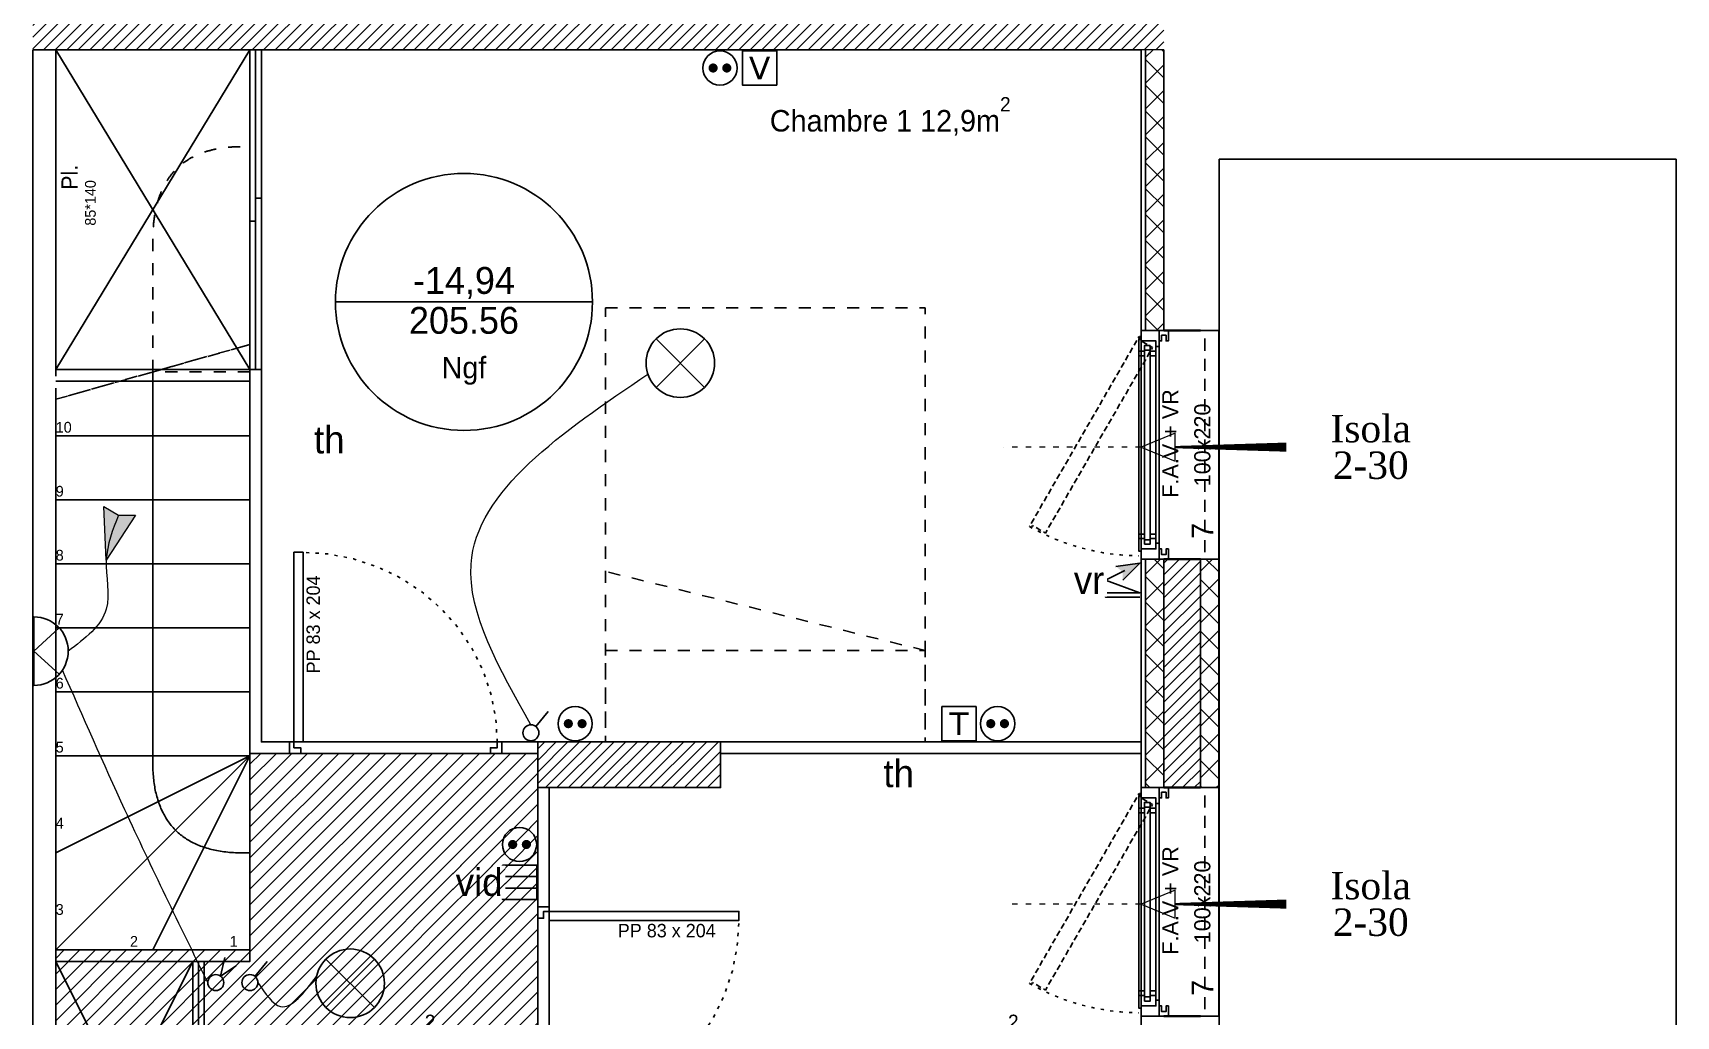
# Model space of a CAD drawing. Header units: centimetres. Extents: x 2811 to 13089, y 820 to 6224.
# Drawn here: x 11449 to 12169, y 3642 to 4073 of the extents above; entities that cross this region are included whole.
import ezdxf

# ---------------------------------------------------------------- set-up
doc = ezdxf.new("R2010")
doc.units = ezdxf.units.CM
for name, pattern in [('ACAD_ISO03W100', [30, 12, -18]), ('Style de ligne -14', [0.147638, 0.098425, -0.049213]), ('Style de ligne -17', [0.347222, 0.20828, -0.138942]), ('Style de ligne -18', [0.164042, 0.054681, -0.109361]), ('VW-01', [0.41656, 0.20828, -0.20828])]:
    doc.linetypes.add(name, pattern=pattern)
for name, color, linetype in [('B Aménagement intérieur', 252, 'Continuous'), ('B Faux plafonds', 252, 'Continuous'), ('B Faux plafonds_Hatch', 252, 'Continuous'), ('B GÈnÈral_Hatch', 252, 'Continuous'), ('B Général', 252, 'Continuous'), ('C ANNOTATIONS-Niveaux', 252, 'Continuous'), ('C ANNOTATIONS-prestations', 252, 'Continuous'), ('C ANNOTATIONS-texte', 252, 'Continuous'), ('D SURFACES-shab', 252, 'Continuous'), ('prlm-VMC', 93, 'Continuous')]:
    doc.layers.add(name, color=color, linetype=linetype)
doc.layers.add('prlm-ELEC-CFA', color=1, linetype='Continuous', lineweight=25)
doc.layers.add('prlm-ELEC-CFO', color=1, linetype='Continuous', lineweight=25)
doc.layers.add('prlm-ZEROPLOT', color=254, linetype='Continuous', plot=False)
doc.styles.add('Eurostile', font='Eurosti.TTF')
doc.styles.add('Eurostile (bold)', font='Eurostib.TTF')
doc.styles.add('prlm-elec-cfa', font='comic.ttf', dxfattribs={"height": 12})
doc.styles.add('prlm-elec-cfo', font='comic.ttf', dxfattribs={"height": 12})
doc.styles.add('prlm-vmc', font='pala.ttf', dxfattribs={"height": 14})
doc.styles.get("Standard").update_dxf_attribs({"font": 'isocp.shx', "height": 15})
pattern_1 = [(135, (0, 0), (-5.656854, -5.656854), []), (225, (0, 0), (-5.656854, 5.656854), [])]
pattern_2 = [(45, (0, 0), (2.4253472, -2.6458333), [])]

# ---------------------------------------------------------------- blocks, each defined once
blk = doc.blocks.new('Groupe-20-1')
at = {"layer": 'B Général', "linetype": 'Continuous'}
for p, q in [((11544.45, 3671.39), (11544.45, 3936.39)), ((11544.45, 3896.39), (11459.45, 3896.39)), ((11544.45, 3868.39), (11459.45, 3868.39)), ((11544.45, 3840.39), (11459.45, 3840.39)), ((11544.45, 3812.39), (11459.45, 3812.39)), ((11544.45, 3784.39), (11459.45, 3784.39)), ((11544.45, 3756.39), (11459.45, 3756.39)), ((11544.45, 3756.39), (11459.45, 3671.39)), ((11459.45, 3713.89), (11544.45, 3756.39)), ((11544.45, 3756.39), (11501.95, 3671.39))]:
    blk.add_line(p, q, dxfattribs=at)
at = {"layer": 'B Général', "linetype": 'Continuous', "flags": 128}
blk.add_lwpolyline([(11459.45, 3912.39), (11459.45, 3671.39), (11544.45, 3671.39)], dxfattribs=at)
at = {"layer": 'B Général', "linetype": 'Continuous'}
blk.add_open_spline([(11544.45, 3713.89), (11500.56, 3712.5), (11501.95, 3756.39), (11501.95, 3840.39), (11501.95, 3924.39)], degree=2, knots=[0, 0, 0, 1, 1, 2, 2, 2], dxfattribs=at)
at = {"layer": 'C ANNOTATIONS-prestations', "linetype": 'VW-01', "ltscale": 25.4}
blk.add_line((11544.45, 3924.39), (11501.95, 3924.39), dxfattribs=at)
at = {"layer": 'C ANNOTATIONS-prestations', "linetype": 'VW-01', "ltscale": 25.4, "flags": 128}
blk.add_lwpolyline([(11459.45, 4065.39), (11459.45, 3912.39), (11544.45, 3936.39), (11544.45, 4065.39)], close=True, dxfattribs=at)
at = {"layer": 'C ANNOTATIONS-prestations', "linetype": 'VW-01', "ltscale": 25.4}
blk.add_open_spline([(11501.95, 3924.39), (11501.95, 3952.39), (11501.95, 3980.39), (11501.25, 4024.71), (11544.45, 4022.89)], degree=2, knots=[0, 0, 0, 1, 1, 2, 2, 2], dxfattribs=at)
at = {"layer": 'C ANNOTATIONS-prestations', "attachment_point": 1, "line_spacing_factor": 0.894142, "style": 'Eurostile'}
for s, insert, char_height, width in [('10', (11459.45, 3902.51), 4.706, 22.9178), ('9', (11459.45, 3874.51), 4.71, 22.4178), ('8', (11459.45, 3846.51), 4.71, 8.8349), ('7', (11459.45, 3818.51), 4.71, 8.8349), ('6', (11459.45, 3790.51), 4.71, 8.8349), ('5', (11459.45, 3762.51), 4.71, 8.8349), ('4', (11459.45, 3729.24), 4.71, 8.8349), ('3', (11459.45, 3691.46), 4.71, 8.8349), ('2', (11491.95, 3677.51), 4.71, 8.8349), ('1', (11535.61, 3677.51), 4.71, 8.8349)]:
    blk.add_mtext(s, dxfattribs=dict(at, insert=insert, char_height=char_height, width=width))
blk = doc.blocks.new('PP 80')
at = {"layer": 'B Général', "flags": 128}
blk.add_lwpolyline([(-43, 2.5), (-43, 85.5), (-39, 85.5), (-39, 2.5)], close=True, dxfattribs=at)
at = {"layer": 'B Général', "linetype": 'Style de ligne -18', "ltscale": 25.4, "flags": 128}
blk.add_lwpolyline([(46, 2.5), (45.27, 13.33), (43.1, 23.98), (39.53, 34.26), (34.61, 44), (28.44, 53.03), (21.1, 61.19), (12.74, 68.35), (3.5, 74.38), (-6.47, 79.18), (-17, 82.67), (-27.91, 84.79), (-39, 85.5)], dxfattribs=at)
at = {"layer": 'B Général', "linetype": 'Continuous', "flags": 128}
for points in [[(-45, 2.5), (-43, 2.5), (-43, 0), (-40, 0), (-40, -2.5), (-45, -2.5)], [(48, 2.5), (46, 2.5), (46, 0), (43, 0), (43, -2.5), (48, -2.5), (48, -2.5), (48, -2.5), (48, 1.79), (48, 1.79)]]:
    blk.add_lwpolyline(points, close=True, dxfattribs=at)
at = {"layer": 'C ANNOTATIONS-prestations', "insert": (-37.5, 32.5), "char_height": 5.8825, "attachment_point": 1, "rotation": 90, "line_spacing_factor": 0.894142, "style": 'Eurostile'}
blk.add_mtext('PP 83 x 204', dxfattribs=at)
blk = doc.blocks.new('Groupe-2-1')
at = {"layer": 'B Général', "linetype": 'VW-01', "ltscale": 25.4}
blk.add_line((70, -114.99), (-70, -80.35), dxfattribs=at)
at = {"layer": 'B Général', "linetype": 'VW-01', "ltscale": 25.4, "flags": 128}
for points in [[(-70, 35), (70, 35), (70, -155), (-70, -155)], [(-70, -114.99), (70, -114.99), (70, -155), (-70, -155)]]:
    blk.add_lwpolyline(points, close=True, dxfattribs=at)
blk = doc.blocks.new('Lit 140.190')
at = {"layer": 'B Général'}
blk.add_blockref('Groupe-2-1', (0, 0), dxfattribs=at)
blk = doc.blocks.new('Placard 60.120')
at = {"layer": 'B Général', "linetype": 'Continuous'}
for p, q in [((60, 29.81), (-60, -30.19)), ((-60, 29.81), (60, -30.19))]:
    blk.add_line(p, q, dxfattribs=at)
at = {"layer": 'B Général', "linetype": 'Continuous', "flags": 128}
blk.add_lwpolyline([(60, -30.19), (60, 29.81), (-60, 29.81), (-60, -30.19)], dxfattribs=at)
for points in [[(60, -30.19), (60, -35.19), (-60, -35.19), (-60, -30.19)], [(2.5, -32.69), (2.5, -35.19), (-60, -35.19), (-60, -32.69)], [(60, -30.19), (60, -32.69), (-2.5, -32.69), (-2.5, -30.19)]]:
    blk.add_lwpolyline(points, close=True, dxfattribs=at)
at = {"layer": 'B Général', "insert": (-56.76, 22.1), "char_height": 7.059, "attachment_point": 1, "line_spacing_factor": 0.894142, "style": 'Eurostile'}
blk.add_mtext('Pl.', dxfattribs=at)
at = {"layer": 'C ANNOTATIONS-prestations', "insert": (-56.76, 9.4), "char_height": 4.706, "attachment_point": 4, "line_spacing_factor": 0.894142, "style": 'Eurostile'}
blk.add_mtext('60*120', dxfattribs=at)
blk = doc.blocks.new('Groupe-21-1')
at = {"layer": 'B Faux plafonds_Hatch', "linetype": 'Continuous'}
h = blk.add_hatch(dxfattribs=at)
h.set_pattern_fill('F_P__SOFFITE', color=256, style=0, pattern_type=2)
h.set_pattern_definition([(45, (0, 0.2205), (-3.5277778, 3.3072917), [])])
h.paths.add_polyline_path([(11459.45, 3671.39), (11459.45, 3546.39), (11670.45, 3546.39), (11670.45, 3757.43), (11544.45, 3757.43), (11544.45, 3671.39)])
at = {"layer": 'B Faux plafonds', "linetype": 'VW-01', "ltscale": 25.4, "flags": 128}
blk.add_lwpolyline([(11459.45, 3671.39), (11459.45, 3546.39), (11670.45, 3546.39), (11670.45, 3757.43), (11544.45, 3757.43), (11544.45, 3671.39)], close=True, dxfattribs=at)
at = {"layer": 'B Général', "linetype": 'Continuous'}
for p, q in [((11459.44, 3925.39), (11544.44, 4065.39)), ((11459.45, 4065.39), (11544.45, 3925.39)), ((11549.45, 3925.39), (11459.45, 3925.39)), ((11549.45, 3925.39), (11459.45, 3925.39)), ((11544.45, 3920.39), (11459.45, 3920.39)), ((11544.45, 3920.39), (11459.45, 3920.39)), ((11544.45, 3920.39), (11544.45, 3757.43)), ((11544.45, 3920.39), (11544.45, 3757.43)), ((11549.45, 3925.39), (11549.45, 3762.43)), ((11549.45, 3925.39), (11549.45, 3762.43)), ((11549.45, 3762.43), (11561.71, 3762.43)), ((11549.45, 3762.43), (11561.71, 3762.43)), ((11561.71, 3757.43), (11561.71, 3762.43)), ((11654.71, 3762.43), (11670.45, 3762.43)), ((11654.71, 3762.43), (11670.45, 3762.43)), ((11654.71, 3757.43), (11654.71, 3762.43)), ((11750.45, 3762.43), (11934.45, 3762.43)), ((11750.45, 3762.43), (11934.45, 3762.43)), ((11544.45, 3757.43), (11561.71, 3757.43)), ((11544.45, 3757.43), (11561.71, 3757.43)), ((11654.71, 3757.43), (11670.45, 3757.43)), ((11654.71, 3757.43), (11670.45, 3757.43)), ((11750.45, 3757.43), (11934.45, 3757.43)), ((11750.45, 3757.43), (11934.45, 3757.43)), ((11670.45, 3742.43), (11670.45, 3690.3)), ((11670.45, 3742.43), (11670.45, 3690.3)), ((11675.45, 3742.43), (11675.45, 3690.3)), ((11675.45, 3742.43), (11675.45, 3690.3)), ((11670.45, 3690.3), (11675.45, 3690.3)), ((11459.45, 3671.39), (11544.45, 3671.39)), ((11459.45, 3671.39), (11544.45, 3671.39)), ((11544.45, 3666.39), (11544.45, 3671.39)), ((11459.45, 3666.39), (11544.45, 3666.39)), ((11459.45, 3666.39), (11544.45, 3666.39))]:
    blk.add_line(p, q, dxfattribs=at)
at = {"layer": 'B Général', "linetype": 'VW-01', "ltscale": 25.4}
blk.add_line((11459.45, 3912.39), (11544.45, 3936.39), dxfattribs=at)
at = {"layer": 'B Général', "linetype": 'Continuous', "flags": 128}
for points in [[(11544.45, 4065.39), (11549.45, 4065.39), (11549.45, 3925.39), (11544.45, 3925.39)], [(11544.45, 4065.39), (11546.95, 4065.39), (11546.95, 3990.39), (11544.45, 3990.39)], [(11546.95, 4000.39), (11549.45, 4000.39), (11549.45, 3925.39), (11546.95, 3925.39)]]:
    blk.add_lwpolyline(points, close=True, dxfattribs=at)
at = {"layer": 'D SURFACES-shab', "flags": 128}
for points in [[(11459.45, 4065.39), (11459.45, 3925.39), (11549.45, 3925.39), (11549.45, 3762.43), (11934.45, 3762.43), (11934.45, 4065.39)], [(11670.45, 3546.39), (11459.45, 3546.39), (11459.45, 3666.39), (11544.45, 3666.39), (11544.45, 3757.43), (11670.45, 3757.43)], [(11675.45, 3330.5), (11737.45, 3330.49), (11737.45, 3265.38), (11934.45, 3265.39), (11934.45, 3757.43), (11750.45, 3757.43), (11750.45, 3742.43), (11675.45, 3742.43)]]:
    blk.add_lwpolyline(points, close=True, dxfattribs=at)
at = {"layer": 'B Général'}
for name, p in [('Groupe-20-1', (0, 0)), ('Lit 140.190', (11770, 3917.43)), ('PP 80', (11606.71, 3759.93))]:
    blk.add_blockref(name, p, dxfattribs=at)
for name, p, rotation in [('PP 80', (11672.95, 3645.3), 270), ('Placard 60.120', (11489.25, 3606.39), 90)]:
    blk.add_blockref(name, p, dxfattribs=dict(at, rotation=rotation))
at = {"layer": 'B Général', "insert": (11461.95, 4004.04), "char_height": 7.059, "attachment_point": 1, "rotation": 90, "line_spacing_factor": 0.894142, "style": 'Eurostile'}
blk.add_mtext('Pl.', dxfattribs=at)
at = {"layer": 'C ANNOTATIONS-prestations', "insert": (11474.65, 3988.37), "char_height": 4.706, "attachment_point": 4, "rotation": 90, "line_spacing_factor": 0.894142, "style": 'Eurostile'}
blk.add_mtext('85*140', dxfattribs=at)
at = {"layer": 'C ANNOTATIONS-texte', "char_height": 9.412, "attachment_point": 1, "line_spacing_factor": 0.894142, "style": 'Eurostile'}
for s, insert, width in [('Chambre 1 12,9m{\\H0.6667x;\\S2^ ;}', (11772, 4044.65), 133), ('Chambre 2  12,2m{\\H0.6667x;\\S2^ ;}', (11772, 3643.07), 148.2181)]:
    blk.add_mtext(s, dxfattribs=dict(at, insert=insert, width=width))
at = {"layer": 'C ANNOTATIONS-texte', "insert": (11569.9, 3643.07), "char_height": 9.412, "attachment_point": 1, "line_spacing_factor": 0.894142, "style": 'Eurostile'}
blk.add_mtext('Dgt 3,7m{\\H0.6667x;\\S2^ ;}', dxfattribs=at)
blk = doc.blocks.new('F 100x220 (all. vitrée fixe) + VR')
at = {"layer": 'B Général'}
blk.add_line((45, 9), (-45, 9), dxfattribs=at)
at = {"layer": 'B Général', "linetype": 'Continuous', "lineweight": 35}
for p, q in [((-50, 7), (-50, -9)), ((50, 7), (50, -9))]:
    blk.add_line(p, q, dxfattribs=at)
at = {"layer": 'B Général', "linetype": 'Style de ligne -14', "ltscale": 25.4, "flags": 128}
blk.add_lwpolyline([(-35.69, 65.82), (-36.19, 64.95), (-35.32, 64.45), (-38.57, 58.82), (42.63, 11.94), (45.88, 17.57), (46.75, 17.07), (47.25, 17.93)], close=True, dxfattribs=at)
at = {"layer": 'B Général', "flags": 128}
for points in [[(-43, 10.5), (-43, 9), (-50, 9), (-50, 17), (-45.5, 17), (-45.5, 10.5)], [(-43.5, 15.5), (43.5, 15.5), (43.5, 13), (-43.5, 13)], [(-41, 18), (41, 18), (41, 15.5), (-41, 15.5)], [(43, 10.5), (43, 9), (50, 9), (50, 17), (45.5, 17), (45.5, 10.5)], [(-50, 9), (-50, 5), (-45.5, 5), (-45.5, 6), (-48, 6), (-48, 8), (-45.5, 8), (-45.5, 9)], [(-41, 13), (41, 13), (41, 10.5), (-41, 10.5)], [(50, 9), (50, 5), (45.5, 5), (45.5, 6), (48, 6), (48, 8), (45.5, 8), (45.5, 9)]]:
    blk.add_lwpolyline(points, close=True, dxfattribs=at)
at = {"layer": 'B Général', "linetype": 'Continuous', "flags": 128}
for points in [[(-39, 15.5), (-41.5, 15.5), (-41.5, 13), (-39, 13), (-39, 10.5), (-45.5, 10.5), (-45.5, 17), (-46.5, 17), (-46.5, 18), (-39, 18)], [(39, 15.5), (41.5, 15.5), (41.5, 13), (39, 13), (39, 10.5), (45.5, 10.5), (45.5, 17), (46.5, 17), (46.5, 18), (39, 18)]]:
    blk.add_lwpolyline(points, close=True, dxfattribs=at)
at = {"layer": 'B Général', "linetype": 'Style de ligne -17', "ltscale": 25.4, "flags": 128}
blk.add_lwpolyline([(-50, 9), (50, 9), (50, -11), (-50, -11)], close=True, dxfattribs=at)
at = {"layer": 'B Général', "flags": 128}
blk.add_lwpolyline([(-50, -9), (-50, -17), (50, -17), (50, -9)], dxfattribs=at)
at = {"layer": 'B Général'}
blk.add_circle((47, 17.5), 0.5, dxfattribs=at)
at = {"layer": 'B Général', "linetype": 'Style de ligne -18', "ltscale": 25.4}
blk.add_arc((49, 17.5), 97.5, 150.29382, 179.70618, dxfattribs=at)
at = {"layer": 'B Général', "insert": (-23.11, 7.7), "char_height": 7.059, "attachment_point": 1, "line_spacing_factor": 0.894142, "style": 'Eurostile'}
blk.add_mtext('F.A.V + VR', dxfattribs=at)
at = {"layer": 'C ANNOTATIONS-prestations', "insert": (-41.15, -5.19), "char_height": 9.41, "attachment_point": 1, "rotation": 360, "line_spacing_factor": 0.894142, "style": 'Eurostile (bold)'}
blk.add_mtext('7', dxfattribs=at)
at = {"layer": 'C ANNOTATIONS-prestations', "insert": (0, -6.3), "char_height": 7.059, "width": 100, "attachment_point": 2, "rotation": 360, "line_spacing_factor": 0.894142, "style": 'Eurostile'}
blk.add_mtext('100x220', dxfattribs=at)
blk = doc.blocks.new('Alti BAT B R-5 Lgt')
at = {"layer": 'C ANNOTATIONS-Niveaux', "linetype": 'Continuous'}
blk.add_line((-56.25, 0), (56.25, 0), dxfattribs=at)
blk.add_circle((0, 0), 56.25, dxfattribs=at)
at = {"layer": 'C ANNOTATIONS-Niveaux', "attachment_point": 2, "rotation": 0, "line_spacing_factor": 0.894142, "style": 'Eurostile'}
for s, insert, char_height in [('-14,94', (0, 15.29), 11.765), ('205.56', (0, -2.17), 11.765), ('Ngf', (0, -24.02), 9.412)]:
    blk.add_mtext(s, dxfattribs=dict(at, insert=insert, char_height=char_height))
blk = doc.blocks.new('xi.EA')
at = {"layer": 'prlm-VMC', "color": 0, "linetype": 'ByBlock', "lineweight": 5, "flags": 128}
blk.add_lwpolyline([(-6.17, -15), (6.17, -15), (0, 0)], close=True, dxfattribs=at)
at = {"layer": 'prlm-VMC', "color": 0, "linetype": 'ByBlock', "lineweight": -2, "flags": 128}
blk.add_lwpolyline([(0, -15, 1, 4, 0), (0, -63.63, 1, 1, 0)], format="xyseb", dxfattribs=at)
at = {"layer": 'prlm-VMC', "color": 0, "linetype": 'ByBlock', "lineweight": 5}
blk.add_solid([(0, 0), (6.17, -15), (-6.17, -15), (0, 0)], dxfattribs=at)
at = {"layer": 'prlm-ZEROPLOT', "color": 250, "linetype": 'ACAD_ISO03W100', "lineweight": 0, "ltscale": 0.2}
blk.add_lwpolyline([(0, 0), (0, 60)], dxfattribs=at)
blk = doc.blocks.new('xi.PTCE')
at = {"layer": 'prlm-ELEC-CFO', "color": 0}
for points in [[(-10.61, 10.61), (10.61, -10.61)], [(10.61, 10.61), (-10.61, -10.61)]]:
    blk.add_lwpolyline(points, dxfattribs=at)
at = {"layer": 'prlm-ELEC-CFO', "color": 0, "linetype": 'ByBlock'}
blk.add_circle((0, 0), 15, dxfattribs=at)
blk = doc.blocks.new('xi.SA')
at = {"layer": 'prlm-ELEC-CFO', "color": 0}
blk.add_lwpolyline([(0.2, -1.28), (5.5, 5.28)], dxfattribs=at)
blk.add_circle((-2, -4), 3.5, dxfattribs=at)
blk = doc.blocks.new('xi.PC')
at = {"color": 0, "lineweight": 5}
blk.add_wipeout([(-7.5, -7.5), (7.5, -7.5), (7.5, 7.5), (-7.5, 7.5)], dxfattribs=at).dxf.layer = 'prlm-ELEC-CFO'
at = {"layer": 'prlm-ELEC-CFO', "color": 0, "linetype": 'ByBlock', "lineweight": 5, "const_width": 2}
for points in [[(-4, 0, 1), (-2, 0, 1)], [(2, 0, 1), (4, 0, 1)]]:
    blk.add_lwpolyline(points, format="xyb", close=True, dxfattribs=at)
at = {"layer": 'prlm-ELEC-CFO', "color": 0, "linetype": 'ByBlock', "lineweight": -2}
blk.add_circle((0, 0), 7.5, dxfattribs=at)
blk = doc.blocks.new('xi.TV')
at = {"layer": 'prlm-ELEC-CFA', "color": 0, "linetype": 'ByBlock', "lineweight": -2, "flags": 128}
blk.add_lwpolyline([(-7.5, 7.5), (7.5, 7.5), (7.5, -7.5), (-7.5, -7.5)], close=True, dxfattribs=at)
at = {"layer": 'prlm-ELEC-CFA', "color": 0, "linetype": 'ByBlock', "insert": (0, 0), "char_height": 10, "width": 11.36, "attachment_point": 5}
blk.add_mtext('{\\fVerdana|b0|i0|c0|p34;V}', dxfattribs=at)
blk = doc.blocks.new('xi.TEL')
at = {"layer": 'prlm-ELEC-CFA', "color": 0, "linetype": 'ByBlock', "lineweight": -2, "flags": 128}
blk.add_lwpolyline([(-7.5, 7.5), (7.5, 7.5), (7.5, -7.5), (-7.5, -7.5)], close=True, dxfattribs=at)
at = {"layer": 'prlm-ELEC-CFA', "color": 0, "linetype": 'ByBlock', "insert": (0, 0), "char_height": 10, "width": 11.36, "attachment_point": 5}
blk.add_mtext('{\\fVerdana|b0|i0|c0|p34;T}', dxfattribs=at)
blk = doc.blocks.new('xi.VR')
at = {"layer": 'prlm-ELEC-CFO', "lineweight": 5}
blk.add_hatch(color=0, dxfattribs=at).paths.add_polyline_path([(-3, 6), (-0.1, 3.7), (0, 0), (7.5, 7.5)])
at = {"layer": 'prlm-ELEC-CFO', "color": 0}
for points in [[(-3, 6), (7.5, 7.5), (0, 0)], [(0.95, 4.23), (-7.5, 0), (7.5, -5.5), (-7.5, -5.5), (-7.5, -7.5), (7.5, -7.5)]]:
    blk.add_lwpolyline(points, dxfattribs=at)
blk = doc.blocks.new('xi.ECAP')
at = {"color": 0}
blk.add_wipeout([(-15, 0), (-10.13, 11.06), (0, 15), (10.13, 11.06), (15, 0)], dxfattribs=at).dxf.layer = 'prlm-ELEC-CFO'
at = {"layer": 'prlm-ELEC-CFO', "color": 0, "linetype": 'ByBlock', "lineweight": -2, "flags": 128}
blk.add_lwpolyline([(15, 0, 1), (-15, 0)], format="xyb", close=True, dxfattribs=at)
at = {"layer": 'prlm-ELEC-CFO', "color": 0}
blk.add_lwpolyline([(-10.13, 11.06), (0, 0), (10.13, 11.06)], dxfattribs=at)
blk = doc.blocks.new('xi.VV')
at = {"layer": 'prlm-ELEC-CFO', "color": 0}
blk.add_lwpolyline([(6.95, 3.42), (0.01, -1.13), (1.91, 6.95)], dxfattribs=at)
blk.add_circle((-2, -4), 3.5, dxfattribs=at)
blk = doc.blocks.new('xi.fl')
at = {"layer": 'prlm-ELEC-CFO'}
blk.add_hatch(color=0, dxfattribs=at).paths.add_polyline_path([(20.38, 0), (-1.98, -7.2), (0, 0), (-1.98, 7.2)])
at = {"layer": 'prlm-ELEC-CFO', "color": 0, "lineweight": 5}
blk.add_lwpolyline([(20.38, 0), (-1.98, -7.2), (0, 0), (-1.98, 7.2)], close=True, dxfattribs=at)
blk = doc.blocks.new('xi.VID')
at = {"layer": 'prlm-ELEC-CFA', "color": 0, "linetype": 'ByBlock', "lineweight": -2, "flags": 128}
blk.add_lwpolyline([(-7.5, 7.5), (7.5, 7.5), (7.5, -7.5), (-7.5, -7.5)], close=True, dxfattribs=at)
at = {"layer": 'prlm-ELEC-CFA', "color": 0}
for points in [[(-7.5, 2.5), (7.5, 2.5)], [(-7.5, -2.5), (7.5, -2.5)]]:
    blk.add_lwpolyline(points, dxfattribs=at)

msp = doc.modelspace()

# ---------------------------------------------------------------- hatches: boundary and pattern name
at = {"layer": 'B GÈnÈral_Hatch', "linetype": 'Continuous'}
h = msp.add_hatch(dxfattribs=at)
h.set_pattern_fill('50_BETON', color=256, style=0, pattern_type=2)
h.set_pattern_definition(pattern_2)
h.paths.add_polyline_path([(11944.445, 4065.389), (11944.445, 4085.389), (11449.445, 4085.389), (11449.445, 4065.389)])
h = msp.add_hatch(dxfattribs=at)
h.set_pattern_fill('02_ISOLANT', color=256, angle=180, style=0, pattern_type=2)
h.set_pattern_definition([(225, (0, 0), (5.656854, -5.656854), []), (315, (0, 0), (-5.656854, -5.656854), [])])
h.paths.add_polyline_path([(11944.445, 3942.434), (11944.445, 4065.389), (11936.445, 4065.389), (11936.445, 3942.434)])
h = msp.add_hatch(dxfattribs=at)
h.set_pattern_fill('02_ISOLANT', color=256, angle=90, style=0, pattern_type=2)
h.set_pattern_definition(pattern_1)
h.paths.add_polyline_path([(11936.445, 3742.434), (11944.445, 3742.434), (11944.445, 3842.434), (11936.445, 3842.434)])
h = msp.add_hatch(dxfattribs=at)
h.set_pattern_fill('50_BETON', color=256, style=0, pattern_type=2)
h.set_pattern_definition(pattern_2)
h.paths.add_polyline_path([(11944.445, 3742.434), (11960.445, 3742.434), (11960.445, 3842.434), (11944.445, 3842.434)])
h = msp.add_hatch(dxfattribs=at)
h.set_pattern_fill('02_ISOLANT', color=256, angle=90, style=0, pattern_type=2)
h.set_pattern_definition(pattern_1)
h.paths.add_polyline_path([(11960.445, 3742.434), (11968.445, 3742.434), (11968.445, 3842.434), (11960.445, 3842.434)])
h = msp.add_hatch(dxfattribs=at)
h.set_pattern_fill('50_BETON', color=256, style=0, pattern_type=2)
h.set_pattern_definition(pattern_2)
h.paths.add_polyline_path([(11670.445, 3762.434), (11670.445, 3742.434), (11750.445, 3742.434), (11750.445, 3762.434)])

# ---------------------------------------------------------------- linework, layer by layer
at = {"layer": 'B Général', "linetype": 'Continuous', "lineweight": 18}
for p, q in [((11449.445, 4065.389), (11449.445, 3267.389)), ((11449.445, 4065.389), (11934.445, 4065.389)), ((11944.445, 4065.389), (11934.445, 4065.389)), ((11944.445, 3942.434), (11944.445, 4065.389)), ((11944.445, 3742.434), (11944.445, 3842.434)), ((11960.445, 3742.434), (11960.445, 3842.434)), ((11670.445, 3762.434), (11750.445, 3762.434)), ((11670.445, 3742.434), (11750.445, 3742.434))]:
    msp.add_line(p, q, dxfattribs=at)
at = {"layer": 'B Général', "linetype": 'Continuous'}
for p, q in [((11449.445, 4065.389), (11449.445, 3267.389)), ((11449.445, 4065.389), (11934.445, 4065.389)), ((11934.445, 3942.434), (11934.445, 4065.389)), ((11934.445, 3942.434), (11934.445, 4065.389)), ((11936.445, 3942.434), (11936.445, 4065.389)), ((11936.445, 3942.434), (11936.445, 4065.389)), ((11944.445, 3942.434), (11944.445, 4065.389)), ((11968.445, 3942.434), (11934.445, 3942.434)), ((11934.445, 3742.434), (11934.445, 3842.434)), ((11968.445, 3842.434), (11934.445, 3842.434)), ((11934.445, 3742.434), (11934.445, 3842.434)), ((11936.445, 3742.434), (11936.445, 3842.434)), ((11936.445, 3742.434), (11936.445, 3842.434)), ((11944.445, 3742.434), (11944.445, 3842.434)), ((11960.445, 3742.434), (11960.445, 3842.434)), ((11968.445, 3742.434), (11968.445, 3842.434)), ((11968.445, 3742.434), (11968.445, 3842.434)), ((11670.445, 3762.434), (11750.445, 3762.434)), ((11670.445, 3742.434), (11670.445, 3762.434)), ((11750.445, 3742.434), (11750.445, 3762.434)), ((11670.445, 3742.434), (11750.445, 3742.434)), ((11968.445, 3742.434), (11934.445, 3742.434))]:
    msp.add_line(p, q, dxfattribs=at)
at = {"layer": 'prlm-ELEC-CFO', "lineweight": 13}
for points in [[(11667.446, 3769.934), (11641.235, 3840.174), (11718.607, 3923.388)], [(11547.959, 3657.101), (11557.852, 3646.676), (11573.608, 3659.727)]]:
    msp.add_spline(points, degree=3, dxfattribs=at)

# ---------------------------------------------------------------- block references
at = {"layer": 'B Aménagement intérieur'}
msp.add_blockref('Groupe-21-1', (0, 0), dxfattribs=at)
at = {"layer": 'B Général', "rotation": 90}
for p in [(11951.445, 3892.434), (11951.445, 3692.434)]:
    msp.add_blockref('F 100x220 (all. vitrée fixe) + VR', p, dxfattribs=at)
at = {"layer": 'C ANNOTATIONS-Niveaux'}
msp.add_blockref('Alti BAT B R-5 Lgt', (11638.125, 3955), dxfattribs=at)
at = {"layer": 'prlm-ELEC-CFO'}
for name, p in [('xi.PTCE', (11732.806, 3928.225)), ('xi.VR', (11926.445, 3833.234)), ('xi.SA', (11669.446, 3770.434)), ('xi.VV', (11531.523, 3661.101)), ('xi.SA', (11546.459, 3661.101)), ('xi.PTCE', (11588.324, 3656.825))]:
    msp.add_blockref(name, p, dxfattribs=at)
at = {"layer": 'prlm-ELEC-CFO', "rotation": 254.7371129632454}
msp.add_blockref('xi.fl', (11486.94, 3861.714), dxfattribs=at)
at = {"layer": 'prlm-VMC'}
for p, rotation in [((11934.445, 3891.461), 90.00000405681394), ((11934.445, 3691.461), 90)]:
    msp.add_blockref('xi.EA', p, dxfattribs=dict(at, rotation=rotation))

# ---------------------------------------------------------------- texts
at = {"layer": 'prlm-VMC', "char_height": 12, "width": 20.51, "attachment_point": 5, "line_spacing_factor": 0.8, "style": 'prlm-vmc', "bg_fill": 3, "box_fill_scale": 1.1, "bg_fill_color": 256, "bg_fill_transparency": 0}
for insert in [(12035.009, 3891.461), (12035.009, 3691.461)]:
    msp.add_mtext('Isola\\P2-30', dxfattribs=dict(at, insert=insert))

# ---------------------------------------------------------------- next in the draw order: linework, layer by layer
at = {"layer": 'prlm-ZEROPLOT'}
msp.add_lwpolyline([(12168.657, 4017.434), (11968.657, 4017.434), (11968.657, 3567.434), (12168.657, 3567.434)], close=True, dxfattribs=at)

# ---------------------------------------------------------------- next in the draw order: block references
at = {"layer": 'prlm-ELEC-CFO'}
for p in [(11750.165, 4057.389), (11686.805, 3770.434), (11871.681, 3770.434), (11662.445, 3717.559)]:
    msp.add_blockref('xi.PC', p, dxfattribs=at)
at = {"layer": 'prlm-ELEC-CFO', "rotation": 270}
msp.add_blockref('xi.ECAP', (11449.906, 3802.18), dxfattribs=at)

# ---------------------------------------------------------------- next in the draw order: texts
at = {"layer": 'prlm-ELEC-CFO', "lineweight": 20, "char_height": 12, "attachment_point": 5, "line_spacing_factor": 0.8, "bg_fill": 3, "box_fill_scale": 1.1, "bg_fill_color": 256, "bg_fill_transparency": 0}
for s, insert, style in [('th', (11579.177, 3894.645), 'prlm-elec-cfa'), ('vr', (11911.728, 3833.234), 'prlm-elec-cfo'), ('th', (11828.405, 3748.572), 'prlm-elec-cfa')]:
    msp.add_mtext(s, dxfattribs=dict(at, insert=insert, style=style))

# ---------------------------------------------------------------- next in the draw order: linework, layer by layer
at = {"layer": 'prlm-ELEC-CFO', "lineweight": 13}
for points in [[(11486.94, 3861.714), (11481.576, 3842.057), (11481.576, 3820.613), (11464.906, 3802.18)], [(11526.023, 3657.101), (11489.697, 3732.786), (11462.405, 3793.887)]]:
    msp.add_spline(points, degree=3, dxfattribs=at)

# ---------------------------------------------------------------- next in the draw order: block references
at = {"layer": 'C ANNOTATIONS-Niveaux', "color": 7}
msp.add_blockref('Alti BAT B R-5 Lgt', (11638.125, 3955), dxfattribs=at)
at = {"layer": 'prlm-ELEC-CFA'}
for name, p in [('xi.TV', (11767.525, 4057.389)), ('xi.TEL', (11854.756, 3770.434)), ('xi.VID', (11662.445, 3700.991))]:
    msp.add_blockref(name, p, dxfattribs=at)

# ---------------------------------------------------------------- next in the draw order: texts
at = {"layer": 'prlm-ELEC-CFA', "lineweight": 20, "insert": (11644.782, 3700.991), "char_height": 12, "attachment_point": 5, "line_spacing_factor": 0.8, "style": 'prlm-elec-cfa', "bg_fill": 3, "box_fill_scale": 1.1, "bg_fill_color": 256, "bg_fill_transparency": 0}
msp.add_mtext('vid', dxfattribs=at)

# ---------------------------------------------------------------- next in the draw order: block references
at = {"layer": 'B Aménagement intérieur', "color": 7}
msp.add_blockref('Groupe-21-1', (0, 0), dxfattribs=at)

doc.saveas('drawing.dxf')
